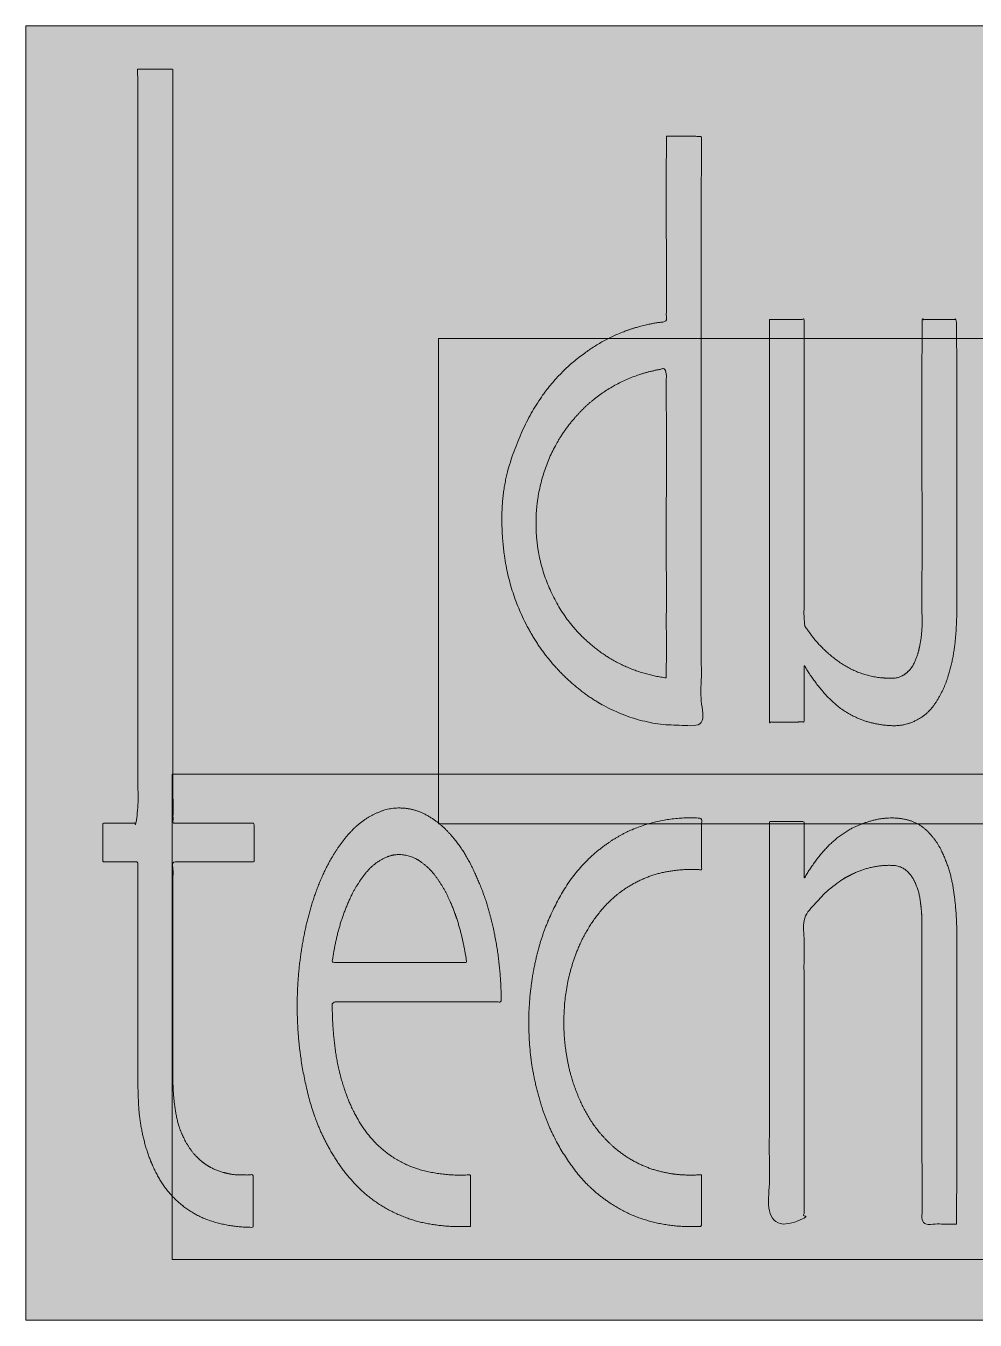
# Model space of a CAD drawing. Header units: millimetres. Extents: x 81 to 151.3, y -66.5 to 29.
# Drawn here: x 108.83 to 123.51, y -22.14 to -2.14 of the extents above; entities that cross this region are included whole.
import ezdxf

# ---------------------------------------------------------------- set-up
doc = ezdxf.new("R2010")
doc.units = ezdxf.units.MM
doc.header["$LTSCALE"] = 20
doc.layers.add('Ontwerplaag-1', color=7, linetype='Continuous')

msp = doc.modelspace()

# ---------------------------------------------------------------- hatches: boundary and pattern name
at = {"layer": 'Ontwerplaag-1', "linetype": 'Continuous', "lineweight": 5, "transparency": 33554687}
h = msp.add_hatch(color=256, dxfattribs=at)
h.set_gradient(color1=(255, 0, 0), color2=(255, 0, 0))
h.paths.add_polyline_path([(128.833, -21.197), (111.092, -21.197), (111.092, -13.697), (115.209, -13.697), (115.209, -14.465), (128.833, -14.465), (128.833, -21.197), (136.926, -21.197), (136.926, -13.697), (131.043, -13.697), (131.043, -6.965), (128.833, -6.965), (128.833, -2.136), (108.833, -2.136), (108.833, -22.136), (128.833, -22.136)])
h.paths.add_polyline_path([(128.833, -14.465), (128.833, -13.697), (115.209, -13.697), (115.209, -6.965), (128.833, -6.965), (128.833, -13.697), (131.043, -13.697), (131.043, -14.465)])
at = {"layer": 'Ontwerplaag-1', "linetype": 'Continuous', "lineweight": 0, "true_color": 0xcccccb, "transparency": 33554687}
for points in [[(111.105, -2.812), (111.105, -3.176), (111.105, -4.541), (111.105, -5.905), (111.105, -7.27), (111.106, -8.635), (111.106, -9.999), (111.106, -11.364), (111.107, -12.729), (111.107, -14.094), (111.107, -14.458), (111.146, -14.457), (111.293, -14.457), (111.44, -14.456), (111.586, -14.456), (111.733, -14.456), (111.88, -14.456), (112.027, -14.456), (112.174, -14.457), (112.321, -14.457), (112.36, -14.458), (112.36, -15.052), (112.321, -15.052), (112.174, -15.052), (112.027, -15.053), (111.88, -15.053), (111.733, -15.053), (111.586, -15.053), (111.439, -15.053), (111.293, -15.054), (111.146, -15.054), (111.107, -15.054), (111.107, -15.159), (111.107, -15.554), (111.106, -15.949), (111.106, -16.344), (111.106, -16.739), (111.105, -17.134), (111.105, -17.529), (111.105, -17.924), (111.105, -18.319), (111.105, -18.424), (111.105, -18.458), (111.107, -18.589), (111.117, -18.718), (111.135, -18.845), (111.161, -18.97), (111.195, -19.093), (111.237, -19.214), (111.288, -19.333), (111.346, -19.45), (111.365, -19.48), (111.377, -19.497), (111.426, -19.558), (111.478, -19.615), (111.535, -19.666), (111.595, -19.713), (111.66, -19.755), (111.728, -19.792), (111.799, -19.824), (111.875, -19.851), (111.896, -19.856), (111.909, -19.86), (111.961, -19.87), (112.014, -19.879), (112.066, -19.885), (112.119, -19.89), (112.172, -19.893), (112.225, -19.894), (112.279, -19.893), (112.333, -19.891), (112.347, -19.89), (112.347, -19.915), (112.347, -20.011), (112.346, -20.106), (112.346, -20.201), (112.346, -20.296), (112.346, -20.391), (112.345, -20.486), (112.345, -20.582), (112.345, -20.677), (112.345, -20.702), (112.307, -20.703), (112.163, -20.696), (112.023, -20.68), (111.886, -20.654), (111.753, -20.617), (111.624, -20.571), (111.499, -20.514), (111.377, -20.448), (111.26, -20.371), (111.231, -20.347), (111.204, -20.324), (111.111, -20.227), (111.026, -20.126), (110.949, -20.021), (110.88, -19.911), (110.818, -19.798), (110.764, -19.68), (110.717, -19.558), (110.678, -19.433), (110.67, -19.399), (110.66, -19.364), (110.633, -19.228), (110.611, -19.092), (110.593, -18.956), (110.579, -18.819), (110.569, -18.682), (110.563, -18.544), (110.561, -18.406), (110.563, -18.268), (110.564, -18.231), (110.564, -18.132), (110.564, -17.759), (110.564, -17.387), (110.565, -17.014), (110.565, -16.642), (110.565, -16.27), (110.565, -15.897), (110.564, -15.525), (110.564, -15.153), (110.564, -15.054), (110.024, -15.054), (110.024, -14.458), (110.041, -14.457), (110.105, -14.457), (110.168, -14.457), (110.232, -14.457), (110.295, -14.456), (110.358, -14.456), (110.421, -14.456), (110.484, -14.456), (110.547, -14.456), (110.564, -14.455), (110.564, -14.144), (110.564, -12.978), (110.564, -11.812), (110.565, -10.646), (110.565, -9.48), (110.564, -8.313), (110.564, -7.147), (110.564, -5.98), (110.564, -4.813), (110.564, -4.502), (110.564, -4.449), (110.564, -4.279), (110.565, -4.12), (110.565, -3.971), (110.566, -3.833), (110.566, -3.706), (110.566, -3.588), (110.565, -3.482), (110.565, -3.386), (110.564, -3.299), (110.564, -3.219), (110.563, -3.146), (110.563, -3.081), (110.562, -3.024), (110.562, -2.973), (110.561, -2.93), (110.561, -2.894), (110.56, -2.865), (110.56, -2.84), (110.56, -2.819), (110.559, -2.804), (110.559, -2.793), (110.559, -2.787), (110.559, -2.785), (110.559, -2.788), (110.559, -2.793), (110.56, -2.797), (110.561, -2.801), (110.562, -2.803), (110.564, -2.805), (110.566, -2.806), (110.569, -2.806), (110.571, -2.805), (110.574, -2.804), (110.576, -2.803), (110.576, -2.803), (110.577, -2.802), (110.576, -2.802), (110.574, -2.802), (110.572, -2.802), (110.569, -2.802), (110.567, -2.802), (110.571, -2.803), (110.578, -2.803), (110.59, -2.803), (110.607, -2.804), (110.628, -2.804), (110.653, -2.804), (110.683, -2.804), (110.715, -2.804), (110.746, -2.805), (110.776, -2.805), (110.806, -2.805), (110.836, -2.805), (110.864, -2.805), (110.892, -2.805), (110.92, -2.805), (110.946, -2.805), (110.97, -2.805), (110.992, -2.805), (111.011, -2.805), (111.029, -2.805), (111.044, -2.805), (111.058, -2.805), (111.069, -2.805), (111.078, -2.806), (111.085, -2.806), (111.091, -2.806), (111.096, -2.806), (111.099, -2.806), (111.1, -2.806), (111.1, -2.807), (111.098, -2.807), (111.096, -2.807), (111.094, -2.808), (111.094, -2.808), (111.094, -2.809), (111.096, -2.81), (111.098, -2.81), (111.101, -2.811)], [(118.734, -3.84), (118.733, -3.912), (118.733, -4.252), (118.733, -4.593), (118.733, -4.933), (118.733, -5.273), (118.733, -5.613), (118.733, -5.953), (118.733, -6.293), (118.734, -6.633), (118.734, -6.705), (118.7, -6.708), (118.538, -6.734), (118.38, -6.77), (118.226, -6.814), (118.075, -6.866), (117.928, -6.928), (117.785, -6.998), (117.645, -7.077), (117.508, -7.165), (117.481, -7.185), (117.441, -7.214), (117.372, -7.269), (117.302, -7.328), (117.232, -7.392), (117.162, -7.459), (117.091, -7.531), (117.02, -7.606), (116.948, -7.685), (116.876, -7.769), (116.805, -7.858), (116.737, -7.956), (116.67, -8.061), (116.607, -8.175), (116.545, -8.296), (116.486, -8.426), (116.43, -8.564), (116.375, -8.71), (116.36, -8.756), (116.337, -8.828), (116.305, -8.957), (116.276, -9.086), (116.252, -9.215), (116.232, -9.346), (116.216, -9.477), (116.205, -9.608), (116.197, -9.741), (116.194, -9.873), (116.196, -10.005), (116.202, -10.134), (116.213, -10.259), (116.229, -10.381), (116.25, -10.499), (116.276, -10.615), (116.307, -10.727), (116.343, -10.836), (116.381, -10.942), (116.421, -11.045), (116.462, -11.145), (116.505, -11.242), (116.548, -11.335), (116.593, -11.425), (116.639, -11.513), (116.687, -11.597), (116.728, -11.661), (116.755, -11.703), (116.808, -11.776), (116.864, -11.851), (116.925, -11.926), (116.989, -12.002), (117.058, -12.079), (117.131, -12.157), (117.209, -12.236), (117.29, -12.317), (117.379, -12.395), (117.477, -12.471), (117.585, -12.543), (117.702, -12.611), (117.829, -12.676), (117.966, -12.737), (118.113, -12.795), (118.269, -12.849), (118.319, -12.862), (118.343, -12.869), (118.455, -12.893), (118.567, -12.912), (118.68, -12.927), (118.793, -12.938), (118.906, -12.944), (119.02, -12.946), (119.135, -12.943), (119.249, -12.936), (119.273, -12.935), (119.273, -12.707), (119.273, -11.629), (119.273, -10.55), (119.273, -9.471), (119.273, -8.392), (119.273, -7.313), (119.274, -6.234), (119.274, -5.155), (119.275, -4.076), (119.275, -3.848), (119.261, -3.847), (119.197, -3.845), (119.133, -3.842), (119.069, -3.841), (119.005, -3.84), (118.94, -3.839), (118.876, -3.839), (118.812, -3.84), (118.747, -3.841)], [(120.328, -6.673), (120.862, -6.673), (120.863, -6.779), (120.863, -7.335), (120.863, -7.892), (120.863, -8.449), (120.863, -9.005), (120.863, -9.562), (120.863, -10.118), (120.863, -10.675), (120.862, -11.231), (120.862, -11.337), (120.862, -11.343), (120.863, -11.352), (120.864, -11.362), (120.867, -11.372), (120.87, -11.382), (120.873, -11.393), (120.878, -11.404), (120.883, -11.415), (120.889, -11.426), (120.895, -11.438), (120.903, -11.451), (120.911, -11.464), (120.92, -11.477), (120.93, -11.491), (120.94, -11.505), (120.951, -11.52), (120.963, -11.536), (120.966, -11.54), (120.983, -11.563), (121.016, -11.604), (121.052, -11.645), (121.091, -11.688), (121.133, -11.732), (121.178, -11.777), (121.226, -11.824), (121.277, -11.871), (121.331, -11.92), (121.39, -11.968), (121.456, -12.012), (121.529, -12.053), (121.609, -12.09), (121.696, -12.124), (121.79, -12.154), (121.89, -12.18), (121.997, -12.203), (122.027, -12.207), (122.036, -12.208), (122.051, -12.21), (122.068, -12.211), (122.085, -12.213), (122.104, -12.215), (122.123, -12.217), (122.144, -12.218), (122.165, -12.22), (122.187, -12.222), (122.211, -12.223), (122.235, -12.222), (122.259, -12.219), (122.285, -12.213), (122.312, -12.205), (122.339, -12.196), (122.367, -12.183), (122.396, -12.169), (122.404, -12.164), (122.412, -12.159), (122.452, -12.125), (122.488, -12.089), (122.52, -12.05), (122.549, -12.009), (122.573, -11.965), (122.594, -11.919), (122.612, -11.871), (122.625, -11.82), (122.628, -11.811), (122.633, -11.79), (122.641, -11.753), (122.649, -11.713), (122.656, -11.671), (122.662, -11.626), (122.667, -11.58), (122.672, -11.532), (122.676, -11.481), (122.68, -11.429), (122.682, -11.374), (122.685, -11.315), (122.686, -11.253), (122.687, -11.187), (122.688, -11.118), (122.687, -11.046), (122.687, -10.97), (122.685, -10.891), (122.685, -10.87), (122.685, -10.774), (122.685, -10.274), (122.685, -9.773), (122.685, -9.272), (122.685, -8.771), (122.685, -8.271), (122.686, -7.77), (122.686, -7.269), (122.687, -6.768), (122.688, -6.673), (122.7, -6.673), (122.763, -6.673), (122.827, -6.673), (122.89, -6.674), (122.954, -6.674), (123.018, -6.674), (123.081, -6.673), (123.145, -6.673), (123.208, -6.673), (123.22, -6.673), (123.221, -6.772), (123.221, -7.293), (123.222, -7.814), (123.222, -8.335), (123.223, -8.856), (123.223, -9.377), (123.223, -9.898), (123.223, -10.419), (123.223, -10.94), (123.223, -11.039), (123.223, -11.067), (123.225, -11.217), (123.22, -11.366), (123.21, -11.515), (123.194, -11.662), (123.171, -11.809), (123.143, -11.956), (123.109, -12.101), (123.069, -12.246), (123.06, -12.273), (123.054, -12.289), (123.042, -12.317), (123.03, -12.348), (123.016, -12.379), (123.001, -12.412), (122.984, -12.447), (122.967, -12.483), (122.948, -12.52), (122.928, -12.559), (122.905, -12.598), (122.877, -12.637), (122.845, -12.675), (122.808, -12.713), (122.766, -12.75), (122.72, -12.787), (122.669, -12.823), (122.613, -12.858), (122.597, -12.867), (122.58, -12.875), (122.549, -12.888), (122.515, -12.9), (122.479, -12.91), (122.441, -12.92), (122.401, -12.928), (122.359, -12.936), (122.315, -12.942), (122.268, -12.947), (122.219, -12.95), (122.168, -12.95), (122.114, -12.946), (122.057, -12.939), (121.998, -12.929), (121.936, -12.915), (121.872, -12.898), (121.805, -12.877), (121.787, -12.871), (121.759, -12.861), (121.71, -12.839), (121.659, -12.815), (121.608, -12.787), (121.555, -12.756), (121.501, -12.722), (121.445, -12.684), (121.389, -12.644), (121.331, -12.6), (121.272, -12.552), (121.214, -12.497), (121.157, -12.436), (121.1, -12.369), (121.044, -12.295), (120.988, -12.216), (120.933, -12.13), (120.879, -12.037), (120.865, -12.012), (120.864, -12.032), (120.863, -12.137), (120.863, -12.242), (120.862, -12.347), (120.862, -12.452), (120.862, -12.557), (120.862, -12.662), (120.862, -12.767), (120.862, -12.872), (120.862, -12.892), (120.85, -12.892), (120.787, -12.893), (120.723, -12.893), (120.659, -12.893), (120.595, -12.893), (120.531, -12.894), (120.466, -12.894), (120.402, -12.894), (120.338, -12.894), (120.326, -12.895), (120.326, -12.753), (120.326, -12.171), (120.326, -11.624), (120.326, -11.112), (120.326, -10.635), (120.327, -10.193), (120.327, -9.786), (120.327, -9.415), (120.327, -9.078), (120.327, -8.774), (120.327, -8.502), (120.327, -8.261), (120.327, -8.052), (120.327, -7.874), (120.327, -7.727), (120.327, -7.612), (120.327, -7.528), (120.327, -7.459), (120.327, -7.388), (120.327, -7.314), (120.327, -7.238), (120.327, -7.16), (120.327, -7.081), (120.327, -6.998), (120.327, -6.914), (120.328, -6.835), (120.328, -6.769), (120.328, -6.714), (120.328, -6.673), (120.328, -6.644), (120.328, -6.627), (120.328, -6.623), (120.328, -6.631), (120.328, -6.645), (120.328, -6.656), (120.328, -6.666), (120.328, -6.673), (120.328, -6.678), (120.328, -6.681), (120.328, -6.681), (120.328, -6.68), (120.328, -6.678), (120.328, -6.676), (120.328, -6.674), (120.328, -6.673), (120.328, -6.673), (120.328, -6.672), (120.328, -6.673), (120.328, -6.673), (120.328, -6.674), (120.328, -6.675), (120.328, -6.675), (120.328, -6.675), (120.328, -6.675), (120.328, -6.674), (120.328, -6.674)], [(114.438, -19.57), (114.417, -19.555), (114.38, -19.524), (114.342, -19.491), (114.303, -19.455), (114.264, -19.417), (114.224, -19.376), (114.183, -19.332), (114.141, -19.285), (114.099, -19.236), (114.057, -19.182), (114.016, -19.124), (113.976, -19.06), (113.937, -18.991), (113.899, -18.917), (113.862, -18.838), (113.826, -18.753), (113.791, -18.664), (113.783, -18.64), (113.771, -18.608), (113.722, -18.442), (113.68, -18.275), (113.644, -18.107), (113.615, -17.938), (113.593, -17.767), (113.578, -17.596), (113.57, -17.424), (113.568, -17.251), (113.569, -17.218), (113.628, -17.218), (113.939, -17.218), (114.251, -17.219), (114.563, -17.219), (114.874, -17.219), (115.186, -17.219), (115.497, -17.219), (115.809, -17.219), (116.12, -17.218), (116.18, -17.218), (116.18, -17.182), (116.175, -16.995), (116.163, -16.808), (116.145, -16.622), (116.121, -16.436), (116.09, -16.252), (116.053, -16.069), (116.01, -15.886), (115.959, -15.704), (115.949, -15.67), (115.94, -15.643), (115.923, -15.594), (115.904, -15.542), (115.884, -15.488), (115.862, -15.432), (115.839, -15.373), (115.815, -15.312), (115.789, -15.249), (115.761, -15.183), (115.73, -15.115), (115.693, -15.045), (115.65, -14.973), (115.602, -14.899), (115.549, -14.824), (115.49, -14.747), (115.425, -14.667), (115.355, -14.586), (115.335, -14.565), (115.322, -14.553), (115.299, -14.531), (115.274, -14.508), (115.247, -14.485), (115.218, -14.461), (115.188, -14.436), (115.155, -14.411), (115.121, -14.385), (115.084, -14.359), (115.045, -14.333), (115.002, -14.31), (114.955, -14.29), (114.904, -14.272), (114.849, -14.256), (114.791, -14.243), (114.728, -14.232), (114.661, -14.223), (114.643, -14.223), (114.627, -14.222), (114.598, -14.222), (114.567, -14.224), (114.536, -14.227), (114.503, -14.231), (114.468, -14.237), (114.432, -14.244), (114.395, -14.252), (114.356, -14.261), (114.317, -14.273), (114.276, -14.288), (114.234, -14.306), (114.191, -14.328), (114.147, -14.353), (114.102, -14.381), (114.055, -14.413), (114.008, -14.448), (113.996, -14.458), (113.981, -14.47), (113.91, -14.537), (113.842, -14.607), (113.778, -14.68), (113.717, -14.756), (113.66, -14.834), (113.606, -14.915), (113.556, -14.998), (113.509, -15.084), (113.5, -15.1), (113.487, -15.126), (113.422, -15.267), (113.363, -15.408), (113.308, -15.551), (113.259, -15.696), (113.215, -15.842), (113.176, -15.99), (113.142, -16.139), (113.113, -16.29), (113.109, -16.319), (113.103, -16.352), (113.078, -16.524), (113.059, -16.696), (113.044, -16.868), (113.034, -17.041), (113.029, -17.214), (113.029, -17.388), (113.034, -17.561), (113.044, -17.735), (113.047, -17.768), (113.051, -17.812), (113.059, -17.891), (113.069, -17.974), (113.081, -18.06), (113.094, -18.151), (113.109, -18.246), (113.125, -18.345), (113.143, -18.449), (113.163, -18.556), (113.188, -18.667), (113.22, -18.784), (113.26, -18.904), (113.307, -19.03), (113.363, -19.16), (113.426, -19.294), (113.497, -19.433), (113.576, -19.577), (113.6, -19.615), (113.614, -19.639), (113.697, -19.762), (113.787, -19.878), (113.883, -19.988), (113.985, -20.091), (114.094, -20.189), (114.21, -20.279), (114.332, -20.364), (114.461, -20.442), (114.487, -20.455), (114.512, -20.468), (114.651, -20.526), (114.792, -20.575), (114.935, -20.616), (115.08, -20.648), (115.226, -20.672), (115.375, -20.686), (115.526, -20.692), (115.678, -20.689), (115.707, -20.687), (115.707, -20.669), (115.707, -20.575), (115.707, -20.48), (115.707, -20.385), (115.707, -20.29), (115.707, -20.194), (115.707, -20.099), (115.707, -20.004), (115.707, -19.908), (115.707, -19.89), (115.676, -19.892), (115.622, -19.894), (115.564, -19.894), (115.503, -19.893), (115.44, -19.891), (115.373, -19.888), (115.303, -19.883), (115.231, -19.877), (115.155, -19.87), (115.077, -19.859), (114.996, -19.841), (114.913, -19.816), (114.827, -19.784), (114.74, -19.746), (114.65, -19.7), (114.557, -19.648), (114.463, -19.589)], [(117.822, -14.771), (117.851, -14.751), (117.904, -14.717), (117.96, -14.684), (118.021, -14.651), (118.086, -14.618), (118.154, -14.585), (118.227, -14.552), (118.303, -14.519), (118.383, -14.486), (118.469, -14.455), (118.561, -14.43), (118.659, -14.409), (118.763, -14.393), (118.874, -14.382), (118.991, -14.376), (119.115, -14.375), (119.244, -14.378), (119.279, -14.381), (119.279, -14.399), (119.279, -14.494), (119.279, -14.59), (119.279, -14.685), (119.279, -14.78), (119.279, -14.875), (119.279, -14.969), (119.279, -15.064), (119.279, -15.159), (119.279, -15.177), (119.256, -15.175), (119.132, -15.171), (119.009, -15.175), (118.888, -15.186), (118.768, -15.204), (118.65, -15.23), (118.534, -15.263), (118.418, -15.303), (118.305, -15.351), (118.284, -15.361), (118.257, -15.374), (118.211, -15.401), (118.163, -15.431), (118.114, -15.463), (118.064, -15.499), (118.012, -15.537), (117.959, -15.579), (117.905, -15.623), (117.849, -15.671), (117.794, -15.723), (117.739, -15.781), (117.685, -15.845), (117.632, -15.915), (117.58, -15.992), (117.529, -16.075), (117.479, -16.164), (117.43, -16.259), (117.417, -16.285), (117.398, -16.327), (117.367, -16.403), (117.337, -16.485), (117.308, -16.571), (117.28, -16.662), (117.253, -16.758), (117.227, -16.858), (117.202, -16.964), (117.178, -17.074), (117.158, -17.19), (117.146, -17.313), (117.14, -17.444), (117.142, -17.581), (117.15, -17.725), (117.166, -17.876), (117.19, -18.034), (117.22, -18.2), (117.23, -18.244), (117.237, -18.273), (117.251, -18.326), (117.268, -18.381), (117.286, -18.439), (117.306, -18.5), (117.327, -18.563), (117.351, -18.628), (117.377, -18.696), (117.404, -18.766), (117.436, -18.839), (117.474, -18.913), (117.519, -18.988), (117.57, -19.065), (117.628, -19.144), (117.693, -19.224), (117.764, -19.305), (117.841, -19.388), (117.864, -19.41), (117.88, -19.425), (117.969, -19.501), (118.062, -19.571), (118.159, -19.634), (118.26, -19.691), (118.364, -19.741), (118.472, -19.784), (118.583, -19.821), (118.698, -19.852), (118.72, -19.856), (118.733, -19.859), (118.799, -19.87), (118.865, -19.879), (118.932, -19.886), (118.998, -19.891), (119.065, -19.894), (119.132, -19.895), (119.199, -19.894), (119.267, -19.891), (119.279, -19.89), (119.279, -20.685), (119.249, -20.687), (119.194, -20.689), (119.137, -20.69), (119.076, -20.689), (119.013, -20.687), (118.946, -20.683), (118.877, -20.679), (118.805, -20.673), (118.729, -20.665), (118.651, -20.655), (118.57, -20.638), (118.486, -20.616), (118.399, -20.588), (118.309, -20.555), (118.215, -20.516), (118.119, -20.471), (118.02, -20.421), (117.994, -20.406), (117.955, -20.384), (117.821, -20.292), (117.697, -20.2), (117.584, -20.107), (117.481, -20.014), (117.389, -19.921), (117.308, -19.826), (117.238, -19.732), (117.179, -19.637), (117.126, -19.543), (117.077, -19.453), (117.031, -19.365), (116.989, -19.281), (116.95, -19.2), (116.915, -19.122), (116.883, -19.047), (116.855, -18.976), (116.84, -18.936), (116.821, -18.881), (116.791, -18.78), (116.762, -18.673), (116.735, -18.561), (116.708, -18.442), (116.684, -18.317), (116.66, -18.187), (116.638, -18.05), (116.617, -17.907), (116.601, -17.758), (116.594, -17.599), (116.596, -17.432), (116.607, -17.256), (116.626, -17.072), (116.655, -16.879), (116.692, -16.678), (116.738, -16.468), (116.753, -16.412), (116.764, -16.369), (116.794, -16.272), (116.825, -16.178), (116.858, -16.086), (116.893, -15.996), (116.93, -15.908), (116.968, -15.823), (117.009, -15.739), (117.051, -15.658), (117.094, -15.58), (117.136, -15.506), (117.178, -15.438), (117.22, -15.375), (117.261, -15.316), (117.301, -15.263), (117.341, -15.214), (117.381, -15.17), (117.419, -15.13), (117.454, -15.093), (117.486, -15.06), (117.516, -15.03), (117.542, -15.004), (117.566, -14.981), (117.587, -14.961), (117.604, -14.944), (117.621, -14.929), (117.638, -14.914), (117.657, -14.898), (117.676, -14.883), (117.695, -14.867), (117.716, -14.851), (117.737, -14.834), (117.759, -14.818), (117.78, -14.802), (117.797, -14.789), (117.811, -14.779), (117.822, -14.771), (117.83, -14.765), (117.834, -14.762), (117.835, -14.761), (117.833, -14.763), (117.83, -14.765), (117.827, -14.767), (117.825, -14.769), (117.823, -14.77), (117.822, -14.771), (117.822, -14.771), (117.822, -14.771), (117.823, -14.77), (117.825, -14.769), (117.826, -14.768), (117.826, -14.768), (117.826, -14.768), (117.826, -14.768), (117.825, -14.769), (117.824, -14.77)], [(121.591, -14.542), (121.608, -14.533), (121.64, -14.518), (121.674, -14.502), (121.711, -14.486), (121.749, -14.471), (121.79, -14.455), (121.833, -14.44), (121.878, -14.424), (121.925, -14.409), (121.975, -14.395), (122.028, -14.385), (122.084, -14.378), (122.144, -14.375), (122.207, -14.375), (122.274, -14.378), (122.344, -14.385), (122.417, -14.396), (122.437, -14.4), (122.454, -14.404), (122.485, -14.414), (122.517, -14.426), (122.549, -14.44), (122.583, -14.456), (122.616, -14.474), (122.651, -14.495), (122.687, -14.517), (122.723, -14.542), (122.759, -14.57), (122.795, -14.602), (122.829, -14.638), (122.862, -14.679), (122.895, -14.723), (122.926, -14.772), (122.957, -14.825), (122.986, -14.882), (122.994, -14.898), (123.006, -14.923), (123.025, -14.97), (123.044, -15.019), (123.062, -15.072), (123.081, -15.127), (123.098, -15.185), (123.116, -15.246), (123.133, -15.309), (123.15, -15.376), (123.165, -15.446), (123.179, -15.521), (123.191, -15.601), (123.201, -15.685), (123.209, -15.774), (123.215, -15.867), (123.22, -15.965), (123.222, -16.067), (123.223, -16.095), (123.223, -16.198), (123.223, -16.742), (123.223, -17.286), (123.222, -17.829), (123.222, -18.373), (123.222, -18.917), (123.222, -19.46), (123.221, -20.004), (123.221, -20.548), (123.22, -20.651), (123.208, -20.651), (123.145, -20.651), (123.081, -20.651), (123.018, -20.651), (122.954, -20.652), (122.89, -20.652), (122.827, -20.652), (122.763, -20.653), (122.7, -20.653), (122.688, -20.653), (122.687, -20.546), (122.686, -19.985), (122.686, -19.423), (122.685, -18.862), (122.685, -18.3), (122.685, -17.739), (122.685, -17.177), (122.685, -16.615), (122.685, -16.054), (122.685, -15.947), (122.685, -15.933), (122.682, -15.858), (122.676, -15.784), (122.667, -15.71), (122.654, -15.637), (122.638, -15.565), (122.618, -15.493), (122.595, -15.423), (122.568, -15.352), (122.562, -15.34), (122.558, -15.332), (122.55, -15.318), (122.541, -15.304), (122.532, -15.289), (122.521, -15.274), (122.509, -15.258), (122.496, -15.241), (122.483, -15.225), (122.468, -15.207), (122.452, -15.19), (122.433, -15.175), (122.412, -15.161), (122.388, -15.148), (122.362, -15.137), (122.334, -15.127), (122.303, -15.119), (122.27, -15.112), (122.26, -15.111), (122.247, -15.11), (122.174, -15.109), (122.103, -15.112), (122.032, -15.119), (121.962, -15.129), (121.892, -15.143), (121.823, -15.161), (121.755, -15.182), (121.688, -15.208), (121.675, -15.213), (121.654, -15.222), (121.549, -15.277), (121.448, -15.337), (121.352, -15.403), (121.26, -15.474), (121.174, -15.551), (121.092, -15.634), (121.015, -15.721), (120.943, -15.815), (120.931, -15.833), (120.929, -15.836), (120.915, -15.852), (120.903, -15.869), (120.893, -15.887), (120.884, -15.906), (120.876, -15.924), (120.87, -15.944), (120.865, -15.964), (120.862, -15.985), (120.862, -15.989), (120.862, -20.651), (120.326, -20.651), (120.326, -14.432), (120.338, -14.432), (120.402, -14.432), (120.466, -14.432), (120.531, -14.431), (120.595, -14.431), (120.659, -14.431), (120.723, -14.432), (120.787, -14.432), (120.85, -14.432), (120.862, -14.432), (120.862, -14.452), (120.862, -14.557), (120.862, -14.663), (120.862, -14.768), (120.862, -14.873), (120.862, -14.978), (120.863, -15.083), (120.863, -15.188), (120.864, -15.292), (120.865, -15.312), (120.876, -15.291), (120.904, -15.244), (120.933, -15.198), (120.962, -15.152), (120.993, -15.107), (121.025, -15.062), (121.057, -15.018), (121.091, -14.974), (121.126, -14.931), (121.161, -14.889), (121.195, -14.85), (121.228, -14.814), (121.261, -14.781), (121.293, -14.751), (121.324, -14.723), (121.355, -14.698), (121.385, -14.676), (121.413, -14.656), (121.44, -14.638), (121.464, -14.622), (121.486, -14.607), (121.506, -14.593), (121.524, -14.582), (121.541, -14.572), (121.554, -14.564), (121.566, -14.557), (121.577, -14.551), (121.585, -14.546), (121.591, -14.542), (121.596, -14.54), (121.598, -14.538), (121.599, -14.538), (121.598, -14.538), (121.596, -14.539), (121.594, -14.54), (121.593, -14.541), (121.592, -14.542), (121.591, -14.542), (121.591, -14.543), (121.59, -14.543), (121.59, -14.543), (121.59, -14.543), (121.59, -14.543), (121.59, -14.543), (121.59, -14.543), (121.591, -14.543), (121.591, -14.542), (121.591, -14.542)]]:
    msp.add_hatch(color=254, dxfattribs=at).paths.add_polyline_path(points)

# ---------------------------------------------------------------- linework, layer by layer
at = {"layer": 'Ontwerplaag-1', "color": 7, "linetype": 'Continuous', "lineweight": 5, "transparency": 33554687}
for p, q in [((108.833, -22.136), (108.833, -2.136)), ((108.833, -2.136), (128.833, -2.136)), ((128.833, -22.136), (108.833, -22.136))]:
    msp.add_line(p, q, dxfattribs=at)
at = {"layer": 'Ontwerplaag-1', "color": 7, "linetype": 'Continuous', "lineweight": 5, "transparency": 33554687, "flags": 128}
for points in [[(108.833, -2.136), (108.833, -22.136), (108.833, -22.136), (128.833, -22.136), (128.833, -22.136), (128.833, -2.136), (128.833, -2.136), (108.833, -2.136)], [(108.833, -2.136), (108.833, -22.136), (128.833, -22.136), (128.833, -2.136)], [(108.833, -22.136), (108.833, -2.136), (128.833, -2.136), (128.833, -22.136)], [(115.209, -14.465), (131.043, -14.465), (131.043, -14.465), (131.043, -6.965), (131.043, -6.965), (115.209, -6.965), (115.209, -6.965), (115.209, -14.465)], [(111.092, -21.197), (136.926, -21.197), (136.926, -21.197), (136.926, -13.697), (136.926, -13.697), (111.092, -13.697), (111.092, -13.697), (111.092, -21.197)]]:
    msp.add_lwpolyline(points, close=True, dxfattribs=at)
at = {"layer": 'Ontwerplaag-1', "color": 7, "linetype": 'Continuous', "lineweight": 5, "transparency": 33554687}
for points, knots in [([(111.105, -2.812), (111.105, -5.723), (111.106, -11.546), (111.107, -14.458), (111.419, -14.456), (112.046, -14.456), (112.36, -14.458), (112.36, -14.755), (112.36, -15.052), (112.046, -15.053), (111.419, -15.053), (111.107, -15.054), (111.106, -15.897), (111.105, -17.581), (111.105, -18.424), (111.107, -18.695), (111.208, -19.246), (111.365, -19.48), (111.456, -19.616), (111.73, -19.815), (111.896, -19.856), (112.005, -19.888), (112.233, -19.895), (112.347, -19.89), (112.345, -20.093), (112.346, -20.499), (112.345, -20.702), (112.047, -20.705), (111.459, -20.539), (111.231, -20.347), (111.011, -20.164), (110.739, -19.666), (110.67, -19.399), (110.592, -19.114), (110.56, -18.525), (110.564, -18.231), (110.564, -17.437), (110.566, -15.847), (110.564, -15.054), (110.294, -15.054), (110.024, -15.054), (110.024, -14.756), (110.024, -14.458), (110.16, -14.456), (110.43, -14.457), (110.564, -14.455), (110.566, -11.968), (110.564, -6.992), (110.564, -4.502), (110.562, -4.077), (110.567, -3.229), (110.559, -2.804), (110.563, -2.804), (110.566, -2.804), (110.698, -2.805), (110.965, -2.804), (111.097, -2.806)], [0, 0, 0, 0.142518, 0.285036, 0.285036, 0.300304, 0.315571, 0.315571, 0.330044, 0.330044, 0.345311, 0.360579, 0.360579, 0.401829, 0.443079, 0.443079, 0.456363, 0.469647, 0.469647, 0.477397, 0.485148, 0.485148, 0.490295, 0.495442, 0.495442, 0.504601, 0.513759, 0.513759, 0.52717, 0.54058, 0.54058, 0.553446, 0.566312, 0.566312, 0.580152, 0.593993, 0.593993, 0.631478, 0.668963, 0.668963, 0.681709, 0.681709, 0.695795, 0.695795, 0.702197, 0.708599, 0.708599, 0.827599, 0.946599, 0.946599, 0.966919, 0.98724, 0.98724, 0.987404, 0.987404, 0.993702, 1, 1, 1]), ([(111.105, -2.812), (111.105, -5.723), (111.106, -11.546), (111.107, -14.458), (111.419, -14.456), (112.046, -14.456), (112.36, -14.458), (112.36, -14.755), (112.36, -15.052), (112.046, -15.053), (111.419, -15.053), (111.107, -15.054), (111.106, -15.897), (111.105, -17.581), (111.105, -18.424), (111.107, -18.695), (111.208, -19.246), (111.365, -19.48), (111.456, -19.616), (111.73, -19.815), (111.896, -19.856), (112.005, -19.888), (112.233, -19.895), (112.347, -19.89), (112.345, -20.093), (112.346, -20.499), (112.345, -20.702), (112.047, -20.705), (111.459, -20.539), (111.231, -20.347), (111.011, -20.164), (110.739, -19.666), (110.67, -19.399), (110.592, -19.114), (110.56, -18.525), (110.564, -18.231), (110.564, -17.437), (110.566, -15.847), (110.564, -15.054), (110.294, -15.054), (110.024, -15.054), (110.024, -14.756), (110.024, -14.458), (110.16, -14.456), (110.43, -14.457), (110.564, -14.455), (110.566, -11.968), (110.564, -6.992), (110.564, -4.502), (110.562, -4.077), (110.567, -3.229), (110.559, -2.804), (110.563, -2.804), (110.566, -2.804), (110.698, -2.805), (110.965, -2.804), (111.097, -2.806), (111.101, -2.809), (111.105, -2.812)], [0, 0, 0, 0.142483, 0.284965, 0.284965, 0.300229, 0.315493, 0.315493, 0.329962, 0.329962, 0.345226, 0.360489, 0.360489, 0.401729, 0.442969, 0.442969, 0.45625, 0.46953, 0.46953, 0.477279, 0.485028, 0.485028, 0.490174, 0.495319, 0.495319, 0.504476, 0.513632, 0.513632, 0.527039, 0.540446, 0.540446, 0.553309, 0.566172, 0.566172, 0.580009, 0.593846, 0.593846, 0.631322, 0.668797, 0.668797, 0.68154, 0.68154, 0.695622, 0.695622, 0.702023, 0.708424, 0.708424, 0.827394, 0.946365, 0.946365, 0.96668, 0.986995, 0.986995, 0.987159, 0.987159, 0.993456, 0.999752, 0.999752, 1, 1, 1]), ([(118.734, -3.84), (118.732, -4.557), (118.734, -5.989), (118.734, -6.705), (118.394, -6.739), (117.753, -6.986), (117.481, -7.185), (117.076, -7.475), (116.509, -8.295), (116.129, -9.475), (116.312, -11.018), (116.728, -11.661), (116.999, -12.083), (117.818, -12.726), (118.319, -12.862), (118.551, -12.929), (119.034, -12.952), (119.273, -12.935), (119.274, -10.664), (119.272, -6.121), (119.275, -3.848), (119.14, -3.836), (118.869, -3.843), (118.734, -3.84)], [0, 0, 0, 0.087534, 0.175069, 0.175069, 0.216878, 0.258687, 0.258687, 0.320515, 0.382343, 0.444171, 0.505999, 0.505999, 0.546479, 0.586959, 0.586959, 0.60571, 0.62446, 0.62446, 0.801645, 0.978831, 0.978831, 0.989416, 1, 1, 1]), ([(118.734, -3.84), (118.732, -4.557), (118.734, -5.989), (118.734, -6.705), (118.394, -6.739), (117.753, -6.986), (117.481, -7.185), (117.076, -7.475), (116.509, -8.295), (116.129, -9.475), (116.312, -11.018), (116.728, -11.661), (116.999, -12.083), (117.818, -12.726), (118.319, -12.862), (118.551, -12.929), (119.034, -12.952), (119.273, -12.935), (119.274, -10.664), (119.272, -6.121), (119.275, -3.848), (119.14, -3.836), (118.869, -3.843), (118.734, -3.84)], [0, 0, 0, 0.087534, 0.175069, 0.175069, 0.216878, 0.258687, 0.258687, 0.320515, 0.382343, 0.444171, 0.505999, 0.505999, 0.546479, 0.586959, 0.586959, 0.60571, 0.62446, 0.62446, 0.801645, 0.978831, 0.978831, 0.989416, 1, 1, 1]), ([(120.328, -6.673), (120.595, -6.673), (120.862, -6.673), (120.864, -7.839), (120.862, -10.171), (120.862, -11.337), (120.859, -11.398), (120.935, -11.493), (120.966, -11.54), (121.154, -11.793), (121.7, -12.166), (122.027, -12.207), (122.121, -12.216), (122.321, -12.219), (122.404, -12.164), (122.498, -12.106), (122.602, -11.913), (122.628, -11.811), (122.689, -11.581), (122.684, -11.106), (122.685, -10.87), (122.687, -9.821), (122.682, -7.722), (122.688, -6.673), (122.821, -6.674), (123.087, -6.673), (123.22, -6.673), (123.224, -7.765), (123.221, -9.947), (123.223, -11.039), (123.229, -11.35), (123.164, -11.976), (123.06, -12.273), (122.995, -12.448), (122.776, -12.775), (122.597, -12.867), (122.411, -12.962), (121.98, -12.936), (121.787, -12.871), (121.475, -12.76), (121.018, -12.288), (120.865, -12.012), (120.861, -12.232), (120.862, -12.672), (120.862, -12.892), (120.729, -12.894), (120.461, -12.893), (120.326, -12.895), (120.327, -11.339), (120.326, -8.228), (120.328, -6.673)], [0, 0, 0, 0.017918, 0.017918, 0.096062, 0.174207, 0.174207, 0.178256, 0.182305, 0.182305, 0.20472, 0.227136, 0.227136, 0.233551, 0.239967, 0.239967, 0.247144, 0.254322, 0.254322, 0.27067, 0.287018, 0.287018, 0.359477, 0.431937, 0.431937, 0.44119, 0.450443, 0.450443, 0.525876, 0.60131, 0.60131, 0.622812, 0.644315, 0.644315, 0.657127, 0.66994, 0.66994, 0.683298, 0.696656, 0.696656, 0.718364, 0.740071, 0.740071, 0.755215, 0.770359, 0.770359, 0.77954, 0.788721, 0.788721, 0.894361, 1, 1, 1]), ([(120.328, -6.673), (120.595, -6.673), (120.862, -6.673), (120.864, -7.839), (120.862, -10.171), (120.862, -11.337), (120.859, -11.398), (120.935, -11.493), (120.966, -11.54), (121.154, -11.793), (121.7, -12.166), (122.027, -12.207), (122.121, -12.216), (122.321, -12.219), (122.404, -12.164), (122.498, -12.106), (122.602, -11.913), (122.628, -11.811), (122.689, -11.581), (122.684, -11.106), (122.685, -10.87), (122.687, -9.821), (122.682, -7.722), (122.688, -6.673), (122.821, -6.674), (123.087, -6.673), (123.22, -6.673), (123.224, -7.765), (123.221, -9.947), (123.223, -11.039), (123.229, -11.35), (123.164, -11.976), (123.06, -12.273), (122.995, -12.448), (122.776, -12.775), (122.597, -12.867), (122.411, -12.962), (121.98, -12.936), (121.787, -12.871), (121.475, -12.76), (121.018, -12.288), (120.865, -12.012), (120.861, -12.232), (120.862, -12.672), (120.862, -12.892), (120.729, -12.894), (120.461, -12.893), (120.326, -12.895), (120.327, -11.339), (120.326, -8.228), (120.328, -6.673)], [0, 0, 0, 0.017918, 0.017918, 0.096062, 0.174207, 0.174207, 0.178256, 0.182305, 0.182305, 0.20472, 0.227136, 0.227136, 0.233551, 0.239967, 0.239967, 0.247144, 0.254322, 0.254322, 0.27067, 0.287018, 0.287018, 0.359477, 0.431937, 0.431937, 0.44119, 0.450443, 0.450443, 0.525876, 0.60131, 0.60131, 0.622812, 0.644315, 0.644315, 0.657127, 0.66994, 0.66994, 0.683298, 0.696656, 0.696656, 0.718364, 0.740071, 0.740071, 0.755215, 0.770359, 0.770359, 0.77954, 0.788721, 0.788721, 0.894361, 1, 1, 1]), ([(118.729, -12.211), (118.404, -12.168), (117.801, -11.901), (117.558, -11.688), (117.155, -11.344), (116.723, -10.368), (116.719, -9.854), (116.711, -9.391), (117.037, -8.497), (117.358, -8.149), (117.619, -7.857), (118.334, -7.482), (118.731, -7.43), (118.735, -8.333), (118.732, -10.138), (118.734, -11.039), (118.732, -11.333), (118.736, -11.919), (118.729, -12.211)], [0, 0, 0, 0.055561, 0.111122, 0.111122, 0.20229, 0.293457, 0.293457, 0.375618, 0.457779, 0.457779, 0.525813, 0.593846, 0.593846, 0.747043, 0.90024, 0.90024, 0.95012, 1, 1, 1]), ([(118.729, -12.211), (118.404, -12.168), (117.801, -11.901), (117.558, -11.688), (117.155, -11.344), (116.723, -10.368), (116.719, -9.854), (116.711, -9.391), (117.037, -8.497), (117.358, -8.149), (117.619, -7.857), (118.334, -7.482), (118.731, -7.43), (118.735, -8.333), (118.732, -10.138), (118.734, -11.039), (118.732, -11.333), (118.736, -11.919), (118.729, -12.211)], [0, 0, 0, 0.055561, 0.111122, 0.111122, 0.20229, 0.293457, 0.293457, 0.375618, 0.457779, 0.457779, 0.525813, 0.593846, 0.593846, 0.747043, 0.90024, 0.90024, 0.95012, 1, 1, 1]), ([(114.438, -19.57), (114.201, -19.396), (113.878, -18.908), (113.783, -18.64), (113.66, -18.297), (113.566, -17.578), (113.569, -17.218), (114.221, -17.218), (115.528, -17.22), (116.18, -17.218), (116.181, -16.826), (116.066, -16.046), (115.949, -15.67), (115.849, -15.37), (115.559, -14.797), (115.335, -14.565), (115.199, -14.427), (114.845, -14.231), (114.643, -14.223), (114.465, -14.213), (114.131, -14.35), (113.996, -14.458), (113.837, -14.589), (113.595, -14.921), (113.5, -15.1), (113.352, -15.388), (113.163, -16.003), (113.109, -16.319), (113.047, -16.678), (113.017, -17.405), (113.047, -17.768), (113.088, -18.249), (113.341, -19.196), (113.6, -19.615), (113.76, -19.875), (114.206, -20.314), (114.487, -20.455), (114.766, -20.598), (115.393, -20.705), (115.707, -20.687), (115.708, -20.489), (115.707, -20.09), (115.707, -19.89), (115.375, -19.912), (114.708, -19.769), (114.438, -19.57)], [0, 0, 0, 0.02938, 0.05876, 0.05876, 0.096317, 0.133874, 0.133874, 0.201846, 0.269818, 0.269818, 0.310662, 0.351507, 0.351507, 0.384293, 0.417078, 0.417078, 0.436759, 0.45644, 0.45644, 0.473861, 0.491281, 0.491281, 0.511992, 0.532703, 0.532703, 0.56579, 0.598877, 0.598877, 0.636462, 0.674046, 0.674046, 0.72373, 0.773415, 0.773415, 0.804225, 0.835035, 0.835035, 0.865792, 0.89655, 0.89655, 0.915973, 0.935395, 0.935395, 0.967698, 1, 1, 1]), ([(114.438, -19.57), (114.201, -19.396), (113.878, -18.908), (113.783, -18.64), (113.66, -18.297), (113.566, -17.578), (113.569, -17.218), (114.221, -17.218), (115.528, -17.22), (116.18, -17.218), (116.181, -16.826), (116.066, -16.046), (115.949, -15.67), (115.849, -15.37), (115.559, -14.797), (115.335, -14.565), (115.199, -14.427), (114.845, -14.231), (114.643, -14.223), (114.465, -14.213), (114.131, -14.35), (113.996, -14.458), (113.837, -14.589), (113.595, -14.921), (113.5, -15.1), (113.352, -15.388), (113.163, -16.003), (113.109, -16.319), (113.047, -16.678), (113.017, -17.405), (113.047, -17.768), (113.088, -18.249), (113.341, -19.196), (113.6, -19.615), (113.76, -19.875), (114.206, -20.314), (114.487, -20.455), (114.766, -20.598), (115.393, -20.705), (115.707, -20.687), (115.708, -20.489), (115.707, -20.09), (115.707, -19.89), (115.375, -19.912), (114.708, -19.769), (114.438, -19.57)], [0, 0, 0, 0.02938, 0.05876, 0.05876, 0.096317, 0.133874, 0.133874, 0.201846, 0.269818, 0.269818, 0.310662, 0.351507, 0.351507, 0.384293, 0.417078, 0.417078, 0.436759, 0.45644, 0.45644, 0.473861, 0.491281, 0.491281, 0.511992, 0.532703, 0.532703, 0.56579, 0.598877, 0.598877, 0.636462, 0.674046, 0.674046, 0.72373, 0.773415, 0.773415, 0.804225, 0.835035, 0.835035, 0.865792, 0.89655, 0.89655, 0.915973, 0.935395, 0.935395, 0.967698, 1, 1, 1]), ([(117.822, -14.771), (118.134, -14.55), (118.895, -14.351), (119.279, -14.381), (119.278, -14.581), (119.279, -14.978), (119.279, -15.177), (119.024, -15.158), (118.511, -15.245), (118.284, -15.361), (117.989, -15.509), (117.553, -15.998), (117.417, -16.285), (117.204, -16.744), (117.118, -17.757), (117.23, -18.244), (117.307, -18.568), (117.616, -19.175), (117.864, -19.41), (118.039, -19.578), (118.478, -19.809), (118.72, -19.856), (118.857, -19.886), (119.139, -19.898), (119.279, -19.89), (119.279, -20.288), (119.279, -20.685), (118.946, -20.709), (118.281, -20.571), (117.994, -20.406), (117.57, -20.165), (116.997, -19.377), (116.84, -18.936), (116.629, -18.328), (116.589, -17.031), (116.753, -16.412), (116.881, -15.938), (117.404, -15.064), (117.822, -14.771)], [0, 0, 0, 0.040652, 0.081304, 0.081304, 0.102384, 0.123465, 0.123465, 0.15072, 0.177974, 0.177974, 0.213318, 0.248661, 0.248661, 0.305019, 0.361378, 0.361378, 0.398901, 0.436424, 0.436424, 0.463168, 0.489912, 0.489912, 0.505084, 0.520257, 0.520257, 0.56319, 0.56319, 0.599295, 0.635401, 0.635401, 0.688584, 0.741768, 0.741768, 0.814819, 0.88787, 0.88787, 0.943935, 1, 1, 1]), ([(117.822, -14.771), (118.134, -14.55), (118.895, -14.351), (119.279, -14.381), (119.278, -14.581), (119.279, -14.978), (119.279, -15.177), (119.024, -15.158), (118.511, -15.245), (118.284, -15.361), (117.989, -15.509), (117.553, -15.998), (117.417, -16.285), (117.204, -16.744), (117.118, -17.757), (117.23, -18.244), (117.307, -18.568), (117.616, -19.175), (117.864, -19.41), (118.039, -19.578), (118.478, -19.809), (118.72, -19.856), (118.857, -19.886), (119.139, -19.898), (119.279, -19.89), (119.279, -20.288), (119.279, -20.685), (118.946, -20.709), (118.281, -20.571), (117.994, -20.406), (117.57, -20.165), (116.997, -19.377), (116.84, -18.936), (116.629, -18.328), (116.589, -17.031), (116.753, -16.412), (116.881, -15.938), (117.404, -15.064), (117.822, -14.771)], [0, 0, 0, 0.040652, 0.081304, 0.081304, 0.102384, 0.123465, 0.123465, 0.15072, 0.177974, 0.177974, 0.213318, 0.248661, 0.248661, 0.305019, 0.361378, 0.361378, 0.398901, 0.436424, 0.436424, 0.463168, 0.489912, 0.489912, 0.505084, 0.520257, 0.520257, 0.56319, 0.56319, 0.599295, 0.635401, 0.635401, 0.688584, 0.741768, 0.741768, 0.814819, 0.88787, 0.88787, 0.943935, 1, 1, 1]), ([(121.591, -14.542), (121.781, -14.441), (122.22, -14.353), (122.437, -14.4), (122.633, -14.443), (122.914, -14.728), (122.994, -14.898), (123.126, -15.178), (123.218, -15.79), (123.223, -16.095), (123.221, -17.234), (123.224, -19.512), (123.22, -20.651), (123.087, -20.651), (122.821, -20.652), (122.688, -20.653), (122.684, -19.476), (122.685, -17.124), (122.685, -15.947), (122.679, -15.793), (122.633, -15.481), (122.562, -15.34), (122.519, -15.254), (122.363, -15.121), (122.26, -15.111), (122.11, -15.1), (121.812, -15.155), (121.675, -15.213), (121.446, -15.31), (121.071, -15.636), (120.931, -15.833), (120.908, -15.867), (120.858, -15.943), (120.862, -15.989), (120.862, -18.32), (120.862, -20.651), (120.594, -20.651), (120.326, -20.651), (120.326, -17.542), (120.326, -14.432), (120.461, -14.432), (120.729, -14.431), (120.862, -14.432), (120.862, -14.653), (120.861, -15.093), (120.865, -15.312), (120.993, -15.082), (121.352, -14.674), (121.591, -14.542)], [0, 0, 0, 0.014917, 0.029834, 0.029834, 0.043369, 0.056905, 0.056905, 0.079328, 0.101752, 0.101752, 0.185634, 0.269516, 0.269516, 0.279378, 0.289239, 0.289239, 0.375919, 0.462598, 0.462598, 0.47396, 0.485321, 0.485321, 0.492201, 0.499081, 0.499081, 0.509168, 0.519255, 0.519255, 0.536178, 0.5531, 0.5531, 0.556024, 0.558949, 0.558949, 0.706627, 0.706627, 0.723636, 0.723636, 0.920631, 0.920631, 0.929192, 0.937753, 0.937753, 0.951874, 0.965996, 0.965996, 0.982998, 1, 1, 1]), ([(121.591, -14.542), (121.781, -14.441), (122.22, -14.353), (122.437, -14.4), (122.633, -14.443), (122.914, -14.728), (122.994, -14.898), (123.126, -15.178), (123.218, -15.79), (123.223, -16.095), (123.221, -17.234), (123.224, -19.512), (123.22, -20.651), (123.087, -20.651), (122.821, -20.652), (122.688, -20.653), (122.684, -19.476), (122.685, -17.124), (122.685, -15.947), (122.679, -15.793), (122.633, -15.481), (122.562, -15.34), (122.519, -15.254), (122.363, -15.121), (122.26, -15.111), (122.11, -15.1), (121.812, -15.155), (121.675, -15.213), (121.446, -15.31), (121.071, -15.636), (120.931, -15.833), (120.908, -15.867), (120.858, -15.943), (120.862, -15.989), (120.862, -18.32), (120.862, -20.651), (120.594, -20.651), (120.326, -20.651), (120.326, -17.542), (120.326, -14.432), (120.461, -14.432), (120.729, -14.431), (120.862, -14.432), (120.862, -14.653), (120.861, -15.093), (120.865, -15.312), (120.993, -15.082), (121.352, -14.674), (121.591, -14.542)], [0, 0, 0, 0.014917, 0.029834, 0.029834, 0.043369, 0.056905, 0.056905, 0.079328, 0.101752, 0.101752, 0.185634, 0.269516, 0.269516, 0.279378, 0.289239, 0.289239, 0.375919, 0.462598, 0.462598, 0.47396, 0.485321, 0.485321, 0.492201, 0.499081, 0.499081, 0.509168, 0.519255, 0.519255, 0.536178, 0.5531, 0.5531, 0.556024, 0.558949, 0.558949, 0.706627, 0.706627, 0.723636, 0.723636, 0.920631, 0.920631, 0.929192, 0.937753, 0.937753, 0.951874, 0.965996, 0.965996, 0.982998, 1, 1, 1]), ([(113.877, -15.551), (113.964, -15.382), (114.212, -15.069), (114.397, -14.986), (114.521, -14.929), (114.799, -14.962), (114.91, -15.035), (115.065, -15.136), (115.281, -15.434), (115.358, -15.595), (115.472, -15.835), (115.611, -16.349), (115.647, -16.609), (115.127, -16.61), (114.089, -16.609), (113.569, -16.611), (113.602, -16.337), (113.753, -15.8), (113.877, -15.551)], [0, 0, 0, 0.060725, 0.12145, 0.12145, 0.162271, 0.203092, 0.203092, 0.260214, 0.317335, 0.317335, 0.401952, 0.48657, 0.48657, 0.654277, 0.821984, 0.821984, 0.910992, 1, 1, 1]), ([(113.877, -15.551), (113.964, -15.382), (114.212, -15.069), (114.397, -14.986), (114.521, -14.929), (114.799, -14.962), (114.91, -15.035), (115.065, -15.136), (115.281, -15.434), (115.358, -15.595), (115.472, -15.835), (115.611, -16.349), (115.647, -16.609), (115.127, -16.61), (114.089, -16.609), (113.569, -16.611), (113.602, -16.337), (113.753, -15.8), (113.877, -15.551)], [0, 0, 0, 0.060725, 0.12145, 0.12145, 0.162271, 0.203092, 0.203092, 0.260214, 0.317335, 0.317335, 0.401952, 0.48657, 0.48657, 0.654277, 0.821984, 0.821984, 0.910992, 1, 1, 1])]:
    msp.add_open_spline(points, degree=2, knots=knots, dxfattribs=at)
at = {"layer": 'Ontwerplaag-1', "color": 240, "linetype": 'Continuous', "true_color": 0xed1f24, "transparency": 33554687}
msp.add_solid([(108.833, -2.136), (108.833, -22.136), (128.833, -2.136), (128.833, -22.136)], dxfattribs=at)

doc.saveas('drawing.dxf')
